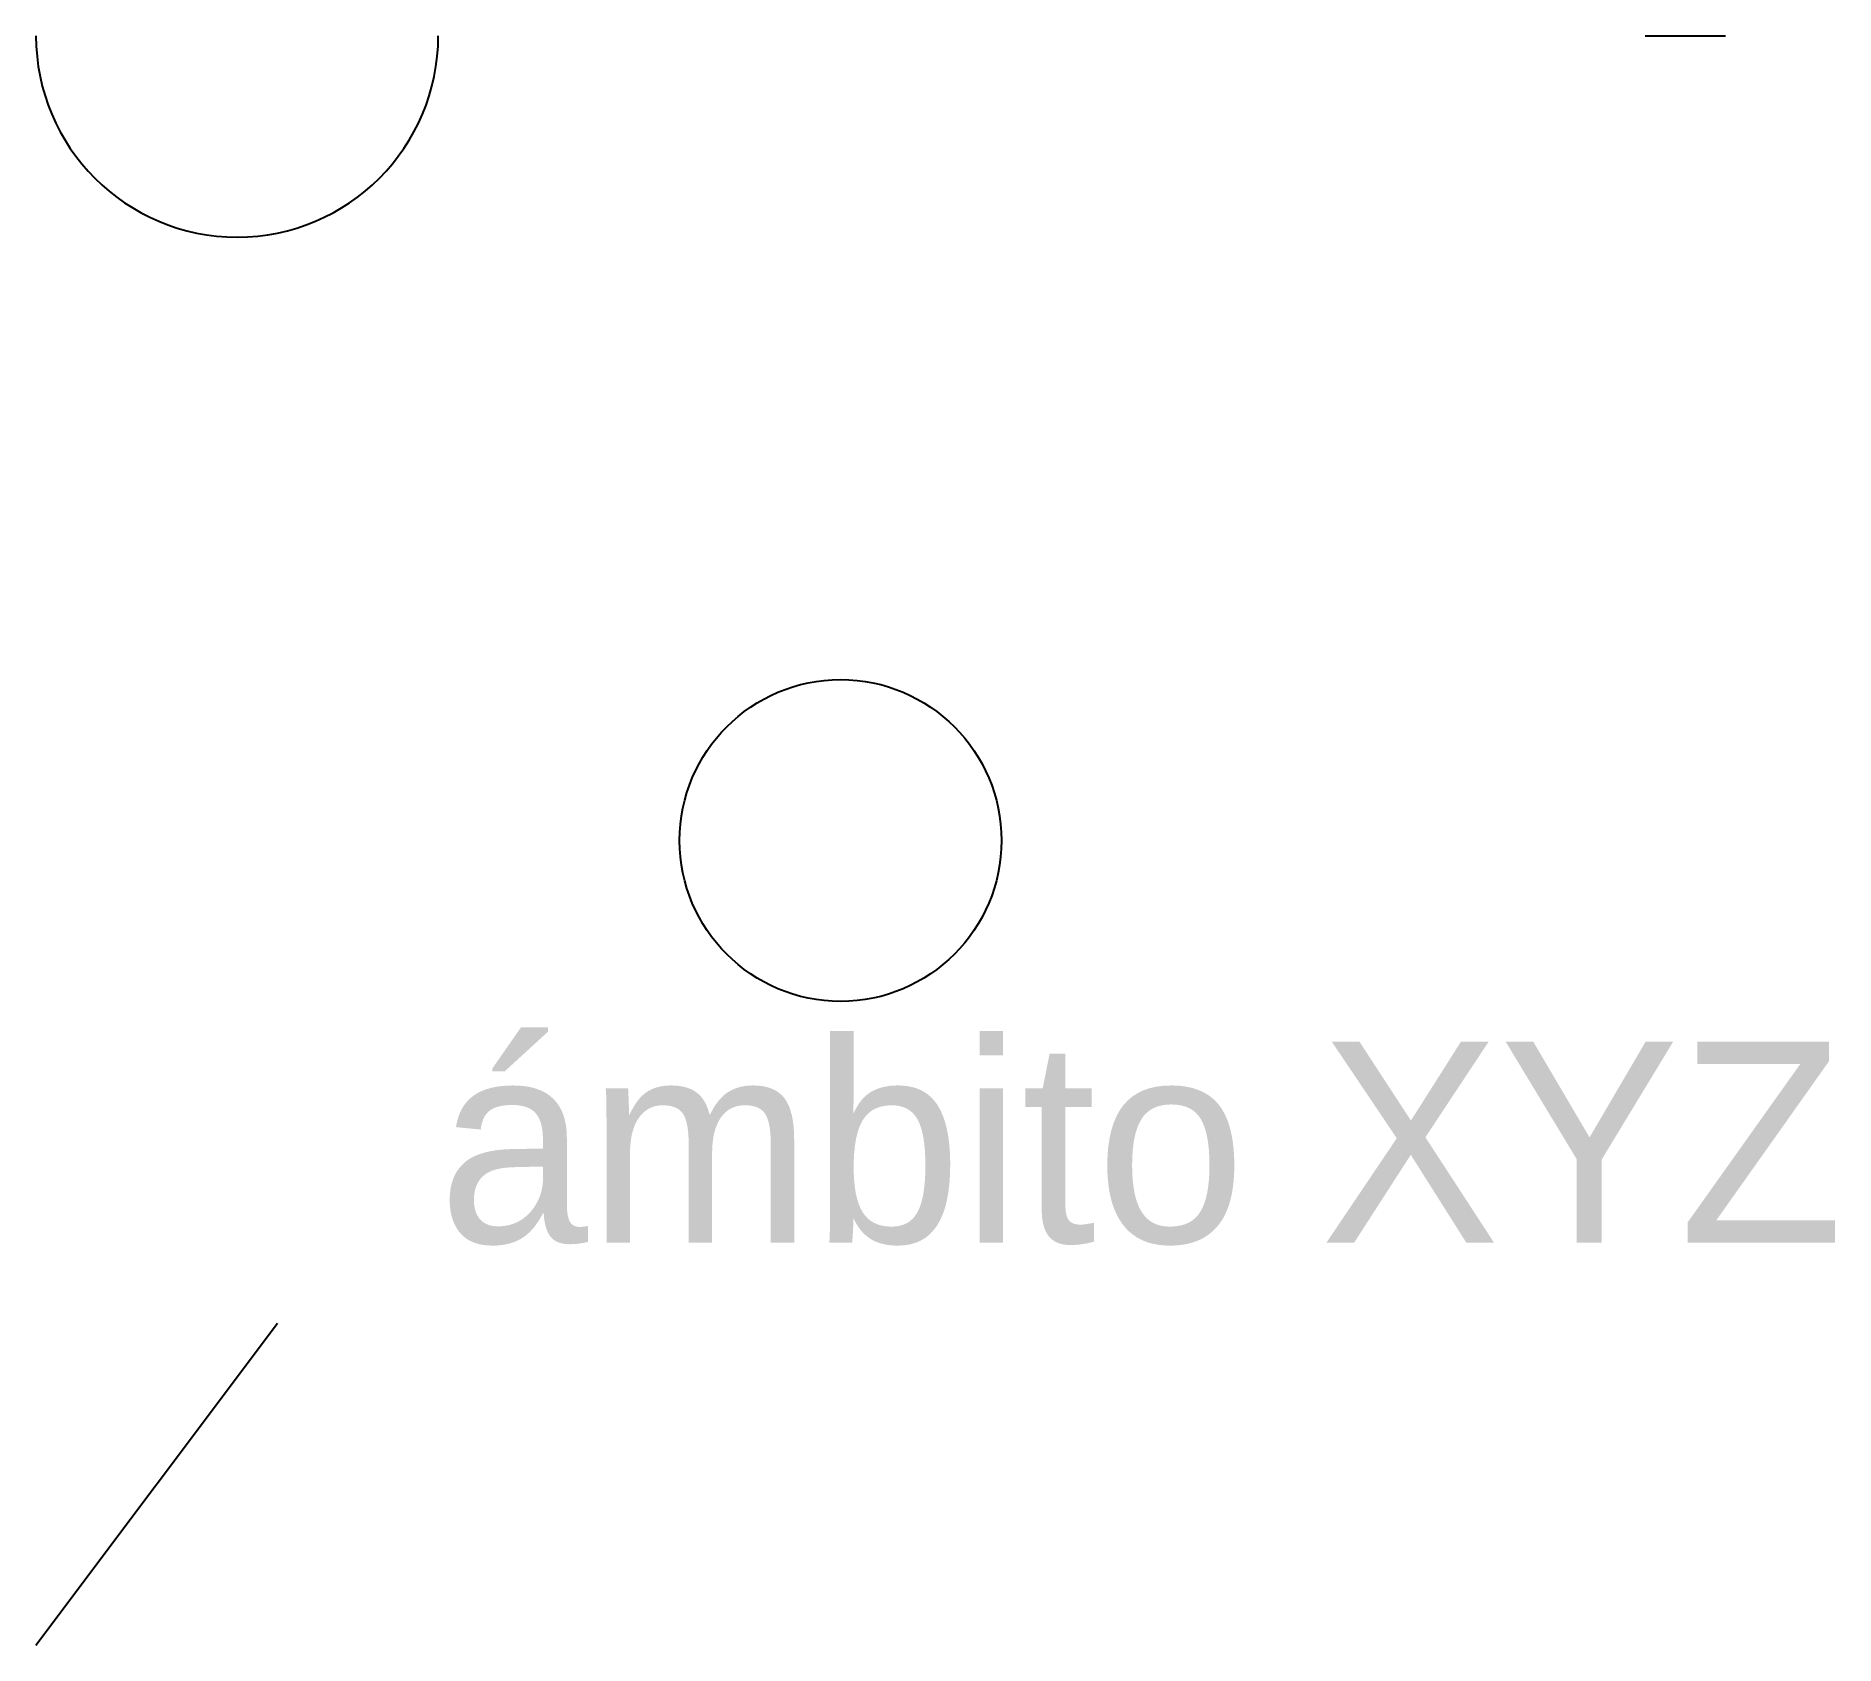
# Model space of a CAD drawing. Header units: millimetres. Extents: x 0 to 22.4, y 0 to 20.
import ezdxf

# ---------------------------------------------------------------- set-up
doc = ezdxf.new("R2010")
doc.units = ezdxf.units.MM
doc.layers.add('Survey', color=146, linetype='Continuous', true_color=0x123456)

# ---------------------------------------------------------------- blocks, each defined once
blk = doc.blocks.new('OwnBlock')
blk.add_line((0, 0, 2), (1, 0, 2))

msp = doc.modelspace()

# ---------------------------------------------------------------- linework, layer by layer
at = {"elevation": 8}
msp.add_lwpolyline([(0, 20, 1), (5, 20)], format="xyb", dxfattribs=at)
at = {"layer": 'Survey'}
msp.add_line((0, 0, 7), (3, 4, 9), dxfattribs=at)
msp.add_circle((10, 10, 11), 2, dxfattribs=at)

# ---------------------------------------------------------------- block references
msp.add_blockref('OwnBlock', (20, 20, 3))

# ---------------------------------------------------------------- texts
msp.add_text('ámbito XYZ', height=2.5).set_placement((5, 5, 4))

doc.saveas('drawing.dxf')
